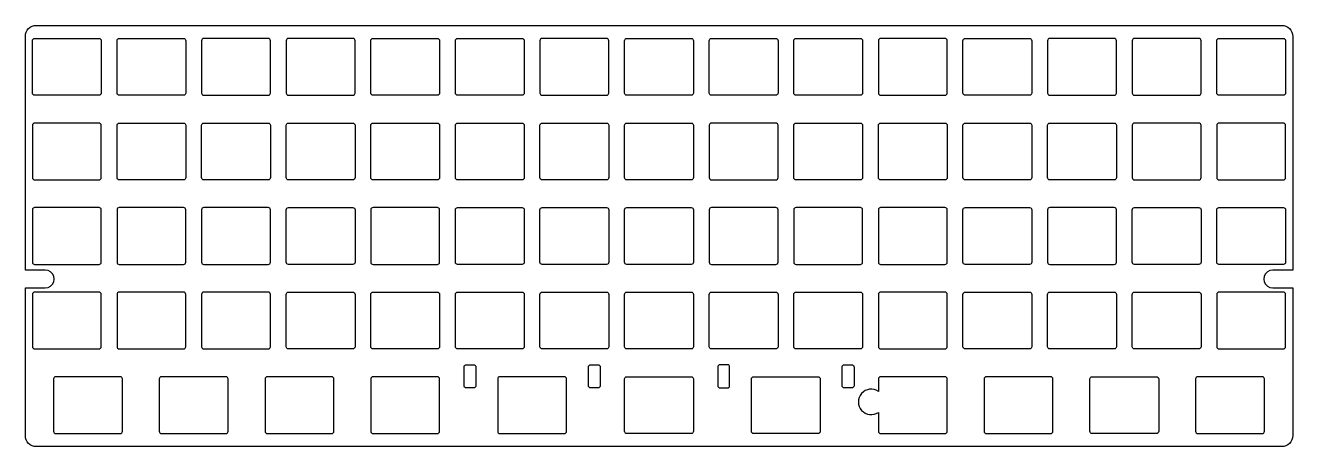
# Model space of a CAD drawing. Header units: millimetres. Extents: x 1 to 286, y 16 to 111.
import ezdxf

# ---------------------------------------------------------------- set-up
doc = ezdxf.new("R2010")
doc.units = ezdxf.units.MM
doc.layers.get('0').update_dxf_attribs({"linetype": 'CONTINUOUS'})

msp = doc.modelspace()

# ---------------------------------------------------------------- linework, layer by layer
for points in [[(0.95, 52.23), (5.45, 52.23), (6.07, 52.33), (6.62, 52.61), (7.07, 53.05), (7.35, 53.61), (7.45, 54.23), (7.35, 54.85), (7.07, 55.4), (6.62, 55.85), (6.07, 56.13), (5.45, 56.23), (0.95, 56.23), (0.95, 57.23), (0.95, 108.89, -0.414214), (3.45, 111.39), (283.83, 111.39, -0.414214), (286.33, 108.89), (286.33, 57.23), (286.33, 56.23), (281.83, 56.23), (281.21, 56.13), (280.65, 55.85), (280.21, 55.4), (279.92, 54.85), (279.83, 54.23), (279.92, 53.61), (280.21, 53.05), (280.65, 52.61), (281.21, 52.33), (281.83, 52.23), (286.33, 52.23), (286.33, 18.97, -0.414214), (283.83, 16.47), (3.45, 16.47, -0.414214), (0.95, 18.97)], [(17.54, 95.63), (3.04, 95.63, -0.414214), (2.54, 96.13), (2.54, 107.93, -0.414214), (3.04, 108.43), (17.54, 108.43, -0.414214), (18.04, 107.93), (18.04, 96.13, -0.414214)], [(21.59, 96.13), (21.59, 107.93, -0.414214), (22.09, 108.43), (36.59, 108.43, -0.414214), (37.09, 107.93), (37.09, 96.13, -0.414214), (36.59, 95.63), (22.09, 95.63, -0.414214)], [(56.14, 96.13), (56.14, 107.93, 0.414214), (55.64, 108.43), (41.14, 108.43, 0.414214), (40.64, 107.93), (40.64, 96.13, 0.414214), (41.14, 95.63), (55.64, 95.63, 0.414214)], [(75.19, 96.13), (75.19, 107.93, 0.414214), (74.69, 108.43), (60.19, 108.43, 0.414214), (59.69, 107.93), (59.69, 96.13, 0.414214), (60.19, 95.63), (74.69, 95.63, 0.414214)], [(93.74, 95.63), (79.24, 95.63, -0.414214), (78.74, 96.13), (78.74, 107.93, -0.414214), (79.24, 108.43), (93.74, 108.43, -0.414214), (94.24, 107.93), (94.24, 96.13, -0.414214)], [(97.79, 107.93, -0.414214), (98.29, 108.43), (112.79, 108.43, -0.414214), (113.29, 107.93), (113.29, 96.13, -0.414214), (112.79, 95.63), (98.29, 95.63, -0.414214), (97.79, 96.13)], [(131.84, 108.43), (117.34, 108.43, 0.414214), (116.84, 107.93), (116.84, 96.13, 0.414214), (117.34, 95.63), (131.84, 95.63, 0.414214), (132.34, 96.13), (132.34, 107.93, 0.414214)], [(150.89, 95.63), (136.39, 95.63, -0.414214), (135.89, 96.13), (135.89, 107.93, -0.414214), (136.39, 108.43), (150.89, 108.43, -0.414214), (151.39, 107.93), (151.39, 96.13, -0.414214)], [(154.94, 107.93, -0.414214), (155.44, 108.43), (169.94, 108.43, -0.414214), (170.44, 107.93), (170.44, 96.13, -0.414214), (169.94, 95.63), (155.44, 95.63, -0.414214), (154.94, 96.13)], [(189.49, 96.13, -0.414214), (188.99, 95.63), (174.49, 95.63, -0.414214), (173.99, 96.13), (173.99, 107.93, -0.414214), (174.49, 108.43), (188.99, 108.43, -0.414214), (189.49, 107.93)], [(208.54, 96.13), (208.54, 107.93, 0.414214), (208.04, 108.43), (193.54, 108.43, 0.414214), (193.04, 107.93), (193.04, 96.13, 0.414214), (193.54, 95.63), (208.04, 95.63, 0.414214)], [(227.09, 95.63), (212.59, 95.63, -0.414214), (212.09, 96.13), (212.09, 107.93, -0.414214), (212.59, 108.43), (227.09, 108.43, -0.414214), (227.59, 107.93), (227.59, 96.13, -0.414214)], [(246.14, 108.43), (231.64, 108.43, 0.414214), (231.14, 107.93), (231.14, 96.13, 0.414214), (231.64, 95.63), (246.14, 95.63, 0.414214), (246.64, 96.13), (246.64, 107.93, 0.414214)], [(265.19, 108.43), (250.69, 108.43, 0.414214), (250.19, 107.93), (250.19, 96.13, 0.414214), (250.69, 95.63), (265.19, 95.63, 0.414214), (265.69, 96.13), (265.69, 107.93, 0.414214)], [(284.24, 95.63), (269.74, 95.63, -0.414214), (269.24, 96.13), (269.24, 107.93, -0.414214), (269.74, 108.43), (284.24, 108.43, -0.414214), (284.74, 107.93), (284.74, 96.13, -0.414214)], [(17.54, 89.38), (3.04, 89.38, 0.414214), (2.54, 88.88), (2.54, 77.08, 0.414214), (3.04, 76.58), (17.54, 76.58, 0.414214), (18.04, 77.08), (18.04, 88.88, 0.414214)], [(21.59, 77.08), (21.59, 88.88, -0.414214), (22.09, 89.38), (36.59, 89.38, -0.414214), (37.09, 88.88), (37.09, 77.08, -0.414214), (36.59, 76.58), (22.09, 76.58, -0.414214)], [(40.64, 77.08), (40.64, 88.88, -0.414214), (41.14, 89.38), (55.64, 89.38, -0.414214), (56.14, 88.88), (56.14, 77.08, -0.414214), (55.64, 76.58), (41.14, 76.58, -0.414214)], [(60.19, 76.58, -0.414214), (59.69, 77.08), (59.69, 88.88, -0.414214), (60.19, 89.38), (74.69, 89.38, -0.414214), (75.19, 88.88), (75.19, 77.08, -0.414214), (74.69, 76.58)], [(78.74, 77.08), (78.74, 88.88, -0.414214), (79.24, 89.38), (93.74, 89.38, -0.414214), (94.24, 88.88), (94.24, 77.08, -0.414214), (93.74, 76.58), (79.24, 76.58, -0.414214)], [(97.79, 88.88, -0.414214), (98.29, 89.38), (112.79, 89.38, -0.414214), (113.29, 88.88), (113.29, 77.08, -0.414214), (112.79, 76.58), (98.29, 76.58, -0.414214), (97.79, 77.08)], [(131.84, 76.58), (117.34, 76.58, -0.414214), (116.84, 77.08), (116.84, 88.88, -0.414214), (117.34, 89.38), (131.84, 89.38, -0.414214), (132.34, 88.88), (132.34, 77.08, -0.414214)], [(135.89, 77.08), (135.89, 88.88, -0.414214), (136.39, 89.38), (150.89, 89.38, -0.414214), (151.39, 88.88), (151.39, 77.08, -0.414214), (150.89, 76.58), (136.39, 76.58, -0.414214)], [(169.94, 89.38), (155.44, 89.38, 0.414214), (154.94, 88.88), (154.94, 77.08, 0.414214), (155.44, 76.58), (169.94, 76.58, 0.414214), (170.44, 77.08), (170.44, 88.88, 0.414214)], [(174.49, 76.58, -0.414214), (173.99, 77.08), (173.99, 88.88, -0.414214), (174.49, 89.38), (188.99, 89.38, -0.414214), (189.49, 88.88), (189.49, 77.08, -0.414214), (188.99, 76.58)], [(208.04, 76.58), (193.54, 76.58, -0.414214), (193.04, 77.08), (193.04, 88.88, -0.414214), (193.54, 89.38), (208.04, 89.38, -0.414214), (208.54, 88.88), (208.54, 77.08, -0.414214)], [(227.09, 89.38, -0.414214), (227.59, 88.88), (227.59, 77.08, -0.414214), (227.09, 76.58), (212.59, 76.58, -0.414214), (212.09, 77.08), (212.09, 88.88, -0.414214), (212.59, 89.38)], [(231.64, 76.58, -0.414214), (231.14, 77.08), (231.14, 88.88, -0.414214), (231.64, 89.38), (246.14, 89.38, -0.414214), (246.64, 88.88), (246.64, 77.08, -0.414214), (246.14, 76.58)], [(265.19, 89.38), (250.69, 89.38, 0.414214), (250.19, 88.88), (250.19, 77.08, 0.414214), (250.69, 76.58), (265.19, 76.58, 0.414214), (265.69, 77.08), (265.69, 88.88, 0.414214)], [(284.24, 89.38), (269.74, 89.38, 0.414214), (269.24, 88.88), (269.24, 77.08, 0.414214), (269.74, 76.58), (284.24, 76.58, 0.414214), (284.74, 77.08), (284.74, 88.88, 0.414214)], [(17.54, 70.33), (3.04, 70.33, 0.414214), (2.54, 69.83), (2.54, 58.03, 0.414214), (3.04, 57.53), (17.54, 57.53, 0.414214), (18.04, 58.03), (18.04, 69.83, 0.414214)], [(36.59, 70.33), (22.09, 70.33, 0.414214), (21.59, 69.83), (21.59, 58.03, 0.414214), (22.09, 57.53), (36.59, 57.53, 0.414214), (37.09, 58.03), (37.09, 69.83, 0.414214)], [(55.64, 70.33), (41.14, 70.33, 0.414214), (40.64, 69.83), (40.64, 58.03, 0.414214), (41.14, 57.53), (55.64, 57.53, 0.414214), (56.14, 58.03), (56.14, 69.83, 0.414214)], [(59.69, 58.03), (59.69, 69.83, -0.414214), (60.19, 70.33), (74.69, 70.33, -0.414214), (75.19, 69.83), (75.19, 58.03, -0.414214), (74.69, 57.53), (60.19, 57.53, -0.414214)], [(94.24, 58.03), (94.24, 69.83, 0.414214), (93.74, 70.33), (79.24, 70.33, 0.414214), (78.74, 69.83), (78.74, 58.03, 0.414214), (79.24, 57.53), (93.74, 57.53, 0.414214)], [(97.79, 58.03), (97.79, 69.83, -0.414214), (98.29, 70.33), (112.79, 70.33, -0.414214), (113.29, 69.83), (113.29, 58.03, -0.414214), (112.79, 57.53), (98.29, 57.53, -0.414214)], [(117.34, 57.53, -0.414214), (116.84, 58.03), (116.84, 69.83, -0.414214), (117.34, 70.33), (131.84, 70.33, -0.414214), (132.34, 69.83), (132.34, 58.03, -0.414214), (131.84, 57.53)], [(151.39, 58.03, -0.414214), (150.89, 57.53), (136.39, 57.53, -0.414214), (135.89, 58.03), (135.89, 69.83, -0.414214), (136.39, 70.33), (150.89, 70.33, -0.414214), (151.39, 69.83)], [(169.94, 70.33), (155.44, 70.33, 0.414214), (154.94, 69.83), (154.94, 58.03, 0.414214), (155.44, 57.53), (169.94, 57.53, 0.414214), (170.44, 58.03), (170.44, 69.83, 0.414214)], [(188.99, 70.33), (174.49, 70.33, 0.414214), (173.99, 69.83), (173.99, 58.03, 0.414214), (174.49, 57.53), (188.99, 57.53, 0.414214), (189.49, 58.03), (189.49, 69.83, 0.414214)], [(208.54, 58.03), (208.54, 69.83, 0.414214), (208.04, 70.33), (193.54, 70.33, 0.414214), (193.04, 69.83), (193.04, 58.03, 0.414214), (193.54, 57.53), (208.04, 57.53, 0.414214)], [(212.59, 57.53, -0.414214), (212.09, 58.03), (212.09, 69.83, -0.414214), (212.59, 70.33), (227.09, 70.33, -0.414214), (227.59, 69.83), (227.59, 58.03, -0.414214), (227.09, 57.53)], [(246.64, 58.03), (246.64, 69.83, 0.414214), (246.14, 70.33), (231.64, 70.33, 0.414214), (231.14, 69.83), (231.14, 58.03, 0.414214), (231.64, 57.53), (246.14, 57.53, 0.414214)], [(265.19, 70.33, -0.414214), (265.69, 69.83), (265.69, 58.03, -0.414214), (265.19, 57.53), (250.69, 57.53, -0.414214), (250.19, 58.03), (250.19, 69.83, -0.414214), (250.69, 70.33)], [(284.74, 58.03, -0.414214), (284.24, 57.53), (269.74, 57.53, -0.414214), (269.24, 58.03), (269.24, 69.83, -0.414214), (269.74, 70.33), (284.24, 70.33, -0.414214), (284.74, 69.83)], [(17.54, 51.28), (3.04, 51.28, 0.414214), (2.54, 50.78), (2.54, 38.98, 0.414214), (3.04, 38.48), (17.54, 38.48, 0.414214), (18.04, 38.98), (18.04, 50.78, 0.414214)], [(36.59, 51.28), (22.09, 51.28, 0.414214), (21.59, 50.78), (21.59, 38.98, 0.414214), (22.09, 38.48), (36.59, 38.48, 0.414214), (37.09, 38.98), (37.09, 50.78, 0.414214)], [(55.64, 51.28), (41.14, 51.28, 0.414214), (40.64, 50.78), (40.64, 38.98, 0.414214), (41.14, 38.48), (55.64, 38.48, 0.414214), (56.14, 38.98), (56.14, 50.78, 0.414214)], [(75.19, 38.98, -0.414214), (74.69, 38.48), (60.19, 38.48, -0.414214), (59.69, 38.98), (59.69, 50.78, -0.414214), (60.19, 51.28), (74.69, 51.28, -0.414214), (75.19, 50.78)], [(78.74, 50.78, -0.414214), (79.24, 51.28), (93.74, 51.28, -0.414214), (94.24, 50.78), (94.24, 38.98, -0.414214), (93.74, 38.48), (79.24, 38.48, -0.414214), (78.74, 38.98)], [(113.29, 38.98, -0.414214), (112.79, 38.48), (98.29, 38.48, -0.414214), (97.79, 38.98), (97.79, 50.78, -0.414214), (98.29, 51.28), (112.79, 51.28, -0.414214), (113.29, 50.78)], [(116.84, 50.78, -0.414214), (117.34, 51.28), (131.84, 51.28, -0.414214), (132.34, 50.78), (132.34, 38.98, -0.414214), (131.84, 38.48), (117.34, 38.48, -0.414214), (116.84, 38.98)], [(135.89, 38.98), (135.89, 50.78, -0.414214), (136.39, 51.28), (150.89, 51.28, -0.414214), (151.39, 50.78), (151.39, 38.98, -0.414214), (150.89, 38.48), (136.39, 38.48, -0.414214)], [(154.94, 50.78, -0.414214), (155.44, 51.28), (169.94, 51.28, -0.414214), (170.44, 50.78), (170.44, 38.98, -0.414214), (169.94, 38.48), (155.44, 38.48, -0.414214), (154.94, 38.98)], [(174.49, 38.48, -0.414214), (173.99, 38.98), (173.99, 50.78, -0.414214), (174.49, 51.28), (188.99, 51.28, -0.414214), (189.49, 50.78), (189.49, 38.98, -0.414214), (188.99, 38.48)], [(208.04, 51.28), (193.54, 51.28, 0.414214), (193.04, 50.78), (193.04, 38.98, 0.414214), (193.54, 38.48), (208.04, 38.48, 0.414214), (208.54, 38.98), (208.54, 50.78, 0.414214)], [(212.59, 38.48, -0.414214), (212.09, 38.98), (212.09, 50.78, -0.414214), (212.59, 51.28), (227.09, 51.28, -0.414214), (227.59, 50.78), (227.59, 38.98, -0.414214), (227.09, 38.48)], [(246.14, 51.28, -0.414214), (246.64, 50.78), (246.64, 38.98, -0.414214), (246.14, 38.48), (231.64, 38.48, -0.414214), (231.14, 38.98), (231.14, 50.78, -0.414214), (231.64, 51.28)], [(265.19, 38.48), (250.69, 38.48, -0.414214), (250.19, 38.98), (250.19, 50.78, -0.414214), (250.69, 51.28), (265.19, 51.28, -0.414214), (265.69, 50.78), (265.69, 38.98, -0.414214)], [(284.74, 38.98), (284.74, 50.78, 0.414214), (284.24, 51.28), (269.74, 51.28, 0.414214), (269.24, 50.78), (269.24, 38.98, 0.414214), (269.74, 38.48), (284.24, 38.48, 0.414214)], [(102.4, 34.41), (102.4, 30.2, -0.414214), (101.9, 29.7), (100.23, 29.7, -0.414214), (99.73, 30.2), (99.73, 34.41, -0.414214), (100.23, 34.91), (101.9, 34.91, -0.414214)], [(127.73, 34.41, -0.414214), (128.23, 34.91), (129.9, 34.91, -0.414214), (130.4, 34.41), (130.4, 30.2, -0.414214), (129.9, 29.7), (128.23, 29.7, -0.414214), (127.73, 30.2)], [(156.88, 34.41), (156.88, 30.2, 0.414214), (157.38, 29.7), (159.05, 29.7, 0.414214), (159.55, 30.2), (159.55, 34.41, 0.414214), (159.05, 34.91), (157.38, 34.91, 0.414214)], [(187.05, 34.91, -0.414214), (187.55, 34.41), (187.55, 30.2, -0.414214), (187.05, 29.7), (185.38, 29.7, -0.414214), (184.88, 30.2), (184.88, 34.41, -0.414214), (185.38, 34.91)], [(22.3, 32.23), (7.8, 32.23, 0.414214), (7.3, 31.73), (7.3, 19.93, 0.414214), (7.8, 19.43), (22.3, 19.43, 0.414214), (22.8, 19.93), (22.8, 31.73, 0.414214)], [(46.11, 32.23), (31.61, 32.23, 0.414214), (31.11, 31.73), (31.11, 19.93, 0.414214), (31.61, 19.43), (46.11, 19.43, 0.414214), (46.61, 19.93), (46.61, 31.73, 0.414214)], [(69.93, 32.23), (55.43, 32.23, 0.414214), (54.93, 31.73), (54.93, 19.93, 0.414214), (55.43, 19.43), (69.93, 19.43, 0.414214), (70.43, 19.93), (70.43, 31.73, 0.414214)], [(93.74, 32.23), (79.24, 32.23, 0.414214), (78.74, 31.73), (78.74, 19.93, 0.414214), (79.24, 19.43), (93.74, 19.43, 0.414214), (94.24, 19.93), (94.24, 31.73, 0.414214)], [(122.31, 32.23), (107.81, 32.23, 0.414214), (107.31, 31.73), (107.31, 19.93, 0.414214), (107.81, 19.43), (122.31, 19.43, 0.414214), (122.81, 19.93), (122.81, 31.73, 0.414214)], [(135.89, 19.93), (135.89, 31.73, -0.414214), (136.39, 32.23), (150.89, 32.23, -0.414214), (151.39, 31.73), (151.39, 19.93, -0.414214), (150.89, 19.43), (136.39, 19.43, -0.414214)], [(164.96, 19.43, -0.414214), (164.46, 19.93), (164.46, 31.73, -0.414214), (164.96, 32.23), (179.46, 32.23, -0.414214), (179.96, 31.73), (179.96, 19.93, -0.414214), (179.46, 19.43)], [(208.04, 32.23), (193.54, 32.23, 0.414214), (193.04, 31.73), (193.04, 28.9, 1.905698), (193.04, 24.19), (193.04, 19.93, 0.414214), (193.54, 19.43), (208.04, 19.43, 0.414214), (208.54, 19.93), (208.54, 31.73, 0.414214)], [(232.35, 19.93), (232.35, 31.73, 0.414214), (231.85, 32.23), (217.35, 32.23, 0.414214), (216.85, 31.73), (216.85, 19.93, 0.414214), (217.35, 19.43), (231.85, 19.43, 0.414214)], [(241.16, 19.43, -0.414214), (240.66, 19.93), (240.66, 31.73, -0.414214), (241.16, 32.23), (255.66, 32.23, -0.414214), (256.16, 31.73), (256.16, 19.93, -0.414214), (255.66, 19.43)], [(279.98, 19.93), (279.98, 31.73, 0.414214), (279.48, 32.23), (264.98, 32.23, 0.414214), (264.48, 31.73), (264.48, 19.93, 0.414214), (264.98, 19.43), (279.48, 19.43, 0.414214)]]:
    msp.add_lwpolyline(points, format="xyb", close=True)

doc.saveas('drawing.dxf')
